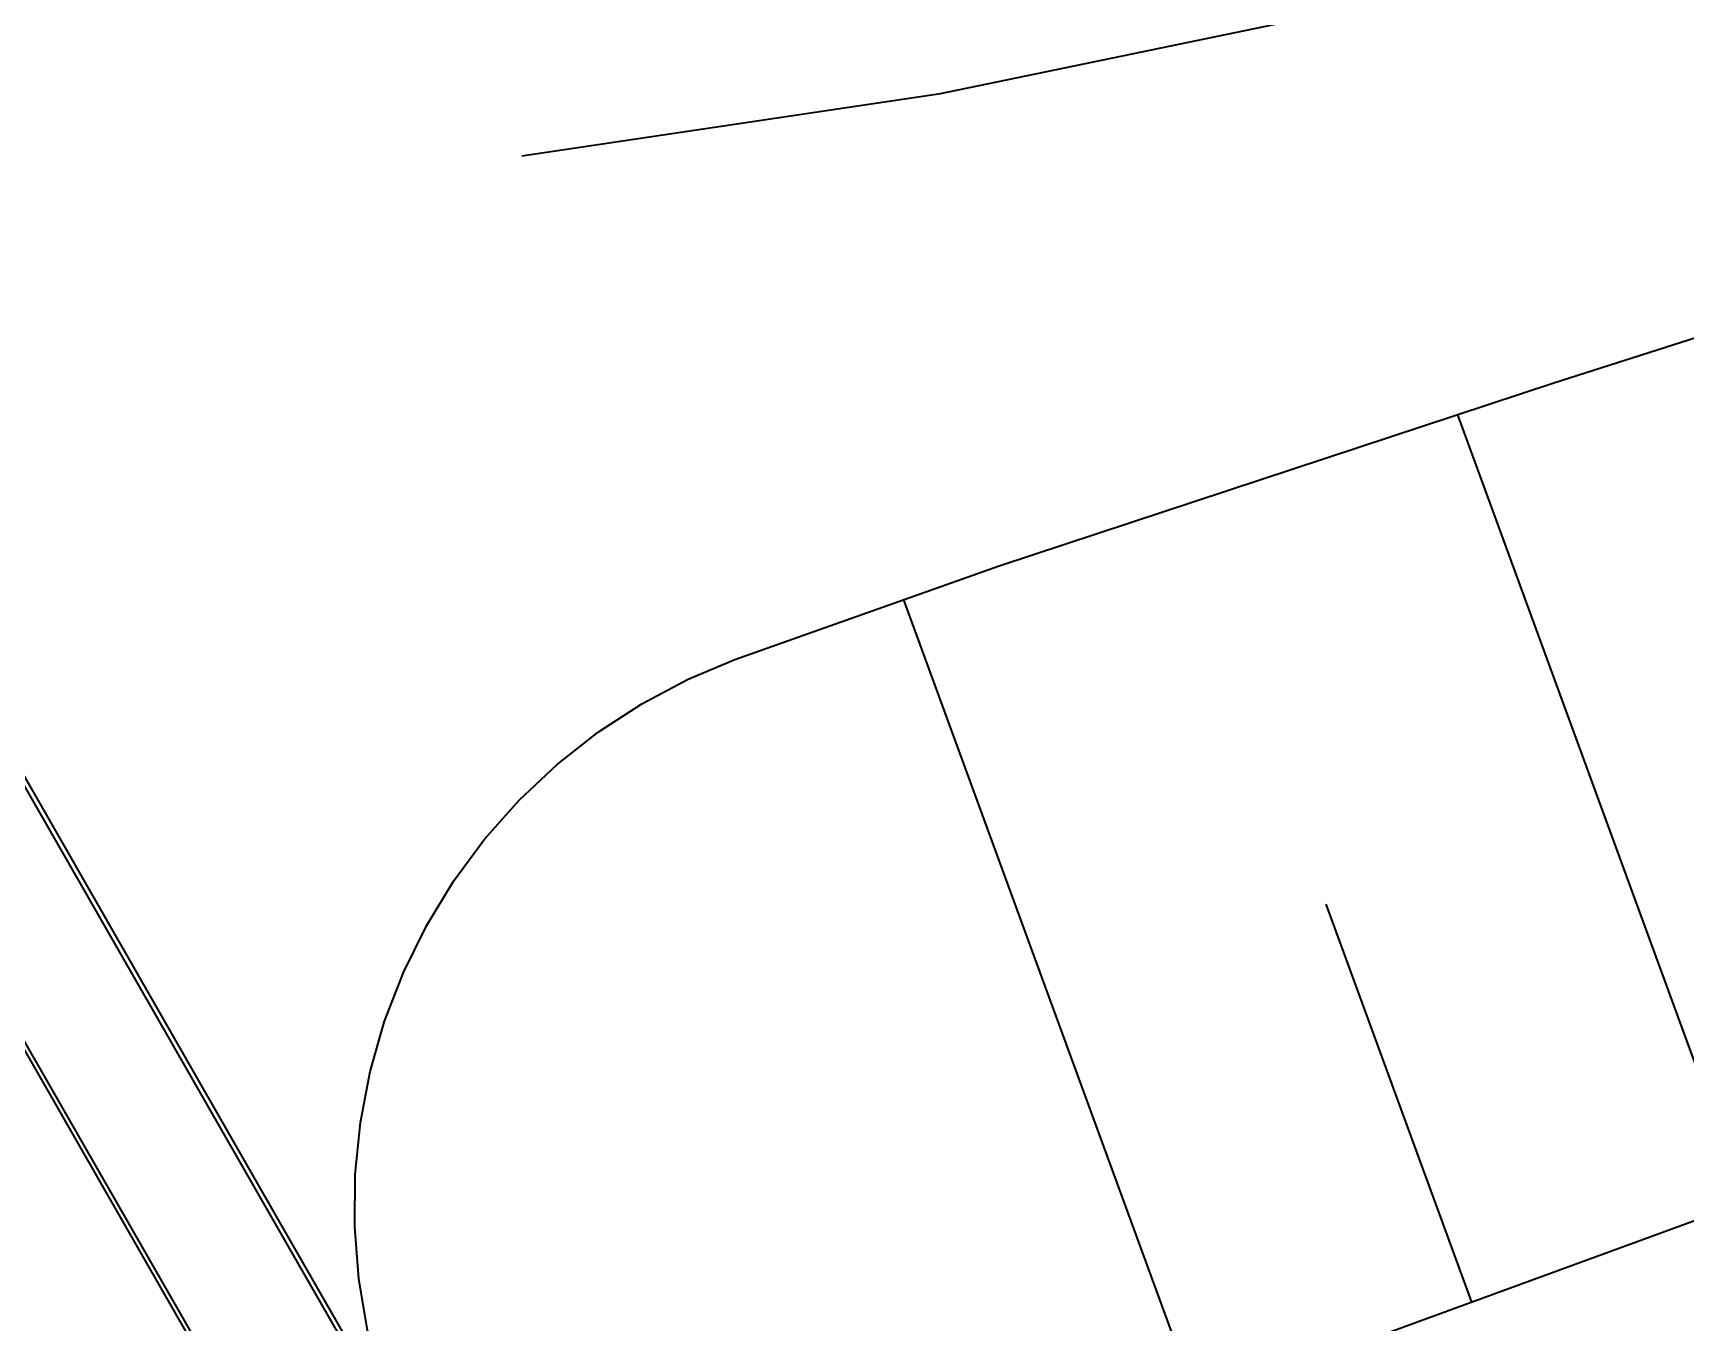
# Model space of a CAD drawing. Header units: metres. Extents: x 134219 to 139178, y 438661 to 444352.
# Drawn here: x 136133.11 to 136161.43, y 442096.02 to 442118.13 of the extents above; entities that cross this region are included whole.
import ezdxf

# ---------------------------------------------------------------- set-up
doc = ezdxf.new("R2010")
doc.units = ezdxf.units.M
doc.linetypes.add('13strp', pattern=[4, 1, -3])
doc.layers.add('Utd-geleiderail-nw', color=8, linetype='glm a2ee v014$0$f2m40080', lineweight=35)
doc.layers.add('Utd-ondergr-nw', color=8, linetype='13strp', lineweight=35)
doc.linetypes.add('glm a2ee v014$0$f2m40080', pattern='A,2,-1,[160,RTW.shx,S=0.5,R=0,X=0,Y=0],-1', length=4)

msp = doc.modelspace()

# ---------------------------------------------------------------- linework, layer by layer
at = {"layer": 'Utd-geleiderail-nw', "linetype": 'Continuous', "flags": 128}
msp.add_lwpolyline([(136209.823, 441978.079), (136204.111, 441986.287), (136196.113, 441997.778), (136192.948, 442002.876), (136187.673, 442011.371), (136182.399, 442019.867), (136177.144, 442028.329), (136172.187, 442036.975), (136167.209, 442045.655), (136162.231, 442054.335), (136157.254, 442063.015), (136152.276, 442071.695), (136147.299, 442080.376), (136145.835, 442082.927), (136141.632, 442090.258), (136137.343, 442097.736), (136132.366, 442106.416)], dxfattribs=at)
at = {"layer": 'Utd-ondergr-nw', "linetype": 'Continuous', "flags": 128}
for points in [[(136077.949, 442190.43), (136083.224, 442181.935), (136088.499, 442173.439), (136093.774, 442164.943), (136099.049, 442156.448), (136104.324, 442147.952), (136109.599, 442139.457), (136114.874, 442130.961), (136120.149, 442122.465), (136125.423, 442113.97), (136130.401, 442105.29), (136135.379, 442096.609), (136140.021, 442088.515)], [(136077.89, 442190.393), (136083.165, 442181.898), (136088.439, 442173.402), (136093.714, 442164.906), (136098.989, 442156.411), (136104.264, 442147.915), (136109.539, 442139.42), (136114.814, 442130.924), (136120.089, 442122.429), (136125.364, 442113.933), (136130.342, 442105.253), (136135.319, 442096.573), (136139.954, 442088.49)], [(136114.091, 442137.674), (136117.179, 442132.392), (136122.227, 442123.756), (136127.276, 442115.12), (136132.253, 442106.44), (136137.231, 442097.759), (136139.938, 442093.039), (136142.097, 442089.274)], [(136141.483, 442116.019), (136148.653, 442117.092), (136176.413, 442122.839), (136198.266, 442128.258), (136208.666, 442131.21), (136211.918, 442132.331)], [(136153.056, 442094.657), (136154.689, 442095.254), (136164.08, 442098.69), (136173.471, 442102.126), (136182.863, 442105.561), (136192.254, 442108.997), (136200.369, 442111.966), (136201.645, 442112.433), (136211.037, 442115.868), (136213.876, 442116.907), (136220.428, 442119.304)], [(136139.938, 442093.039), (136139.751, 442093.38), (136139.372, 442094.19), (136139.068, 442095.031), (136138.839, 442095.895), (136138.689, 442096.777), (136138.619, 442097.668), (136138.628, 442098.562), (136138.717, 442099.452), (136138.885, 442100.33), (136139.131, 442101.19), (136139.452, 442102.024), (136139.847, 442102.826), (136140.312, 442103.59), (136140.843, 442104.309), (136141.437, 442104.978), (136142.088, 442105.591), (136142.79, 442106.144), (136143.54, 442106.631), (136144.33, 442107.05), (136145.13, 442107.387), (136149.662, 442108.996), (136159.164, 442112.129), (136168.698, 442115.175)], [(136157.512, 442111.585), (136162.448, 442098.093)], [(136148.024, 442108.414), (136153.056, 442094.657)], [(136155.257, 442103.197), (136157.752, 442096.375)]]:
    msp.add_lwpolyline(points, dxfattribs=at)

doc.saveas('drawing.dxf')
